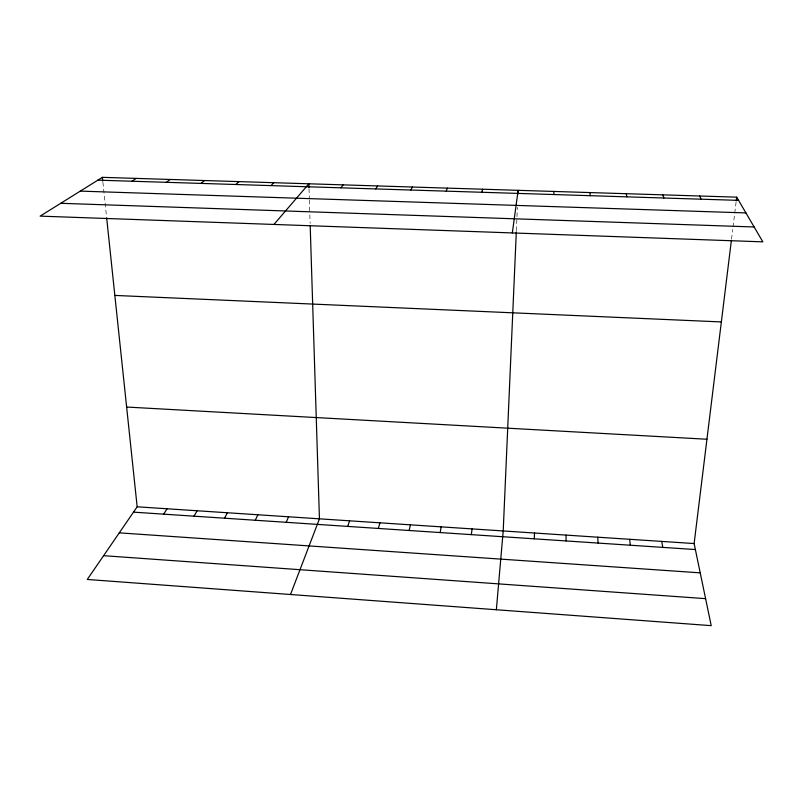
<?xml version="1.0" encoding="UTF-8"?>
<svg xmlns="http://www.w3.org/2000/svg" width="803" height="803" viewBox="0 0 803 803"><rect width="100%" height="100%" fill="white"/><g stroke="black" fill="none" stroke-linecap="round" stroke-linejoin="round"><path stroke-width="0.6" stroke-dasharray="4.01 3.01" d="M516.359 230.672L517.383 207.385M731.533 239.153L732.727 229.447M733.029 226.958L736.09 202.125M102.894 182.221L106.518 216.529M309.025 188.765L309.336 198.712M309.376 199.957L309.767 212.383M309.848 214.873L310.119 223.385"/><path stroke-width="1.2" d="M553.849 194.547L553.899 191.445M534.296 538.823L534.517 533.021M516.309 231.906L503.21 530.954L496.354 609.748M517.975 193.985L518.136 190.331L512.324 232.93M106.648 217.774L137.162 506.803L87.276 579.455L711.217 625.657L694.123 543.551L731.382 240.358M736.241 200.88L736.692 197.157L102.382 177.343L40.15 216.127L762.85 241.854L736.692 197.157M471.311 534.637L472.094 528.896M440.124 532.56L441.178 526.858M409.128 530.492L410.453 524.831M481.84 192.268L482.623 189.227M378.333 528.444L379.929 522.823M347.729 526.407L349.586 520.816M446.227 191.144L447.371 188.123M290.515 594.501L319.443 518.828L310.199 225.814M286.189 522.311L288.578 516.791M255.254 520.254L257.904 514.773M410.885 190.03L412.371 187.029M224.519 518.206L227.43 512.756M193.985 516.178L197.157 510.758M375.784 188.926L377.631 185.945M163.641 514.151L167.064 508.781M340.944 187.822L343.122 184.861M273.943 224.449L308.864 183.797L308.984 187.521M270.962 185.613L273.823 182.703M235.831 184.509L239.043 181.619M200.961 183.405L204.504 180.534M166.351 182.321L170.216 179.46M131.983 181.237L136.179 178.407M97.866 180.153L738.579 200.369M80.3 191.114L745.927 212.925M60.737 203.3L754.147 226.978M114.849 295.424L721.355 321.933M126.633 407.041L706.941 439.241M137.162 506.803L694.123 543.551M133.499 512.143L695.368 549.553M119.276 532.851L700.216 572.85M103.607 555.676L705.596 598.657M699.594 196.002L701.079 199.184M662.766 194.848L663.86 198.01M626.21 193.704L626.922 196.845M661.782 541.413L662.736 547.375M629.662 539.295L630.315 545.217M102.382 177.343L102.764 181.006M589.924 192.569L590.245 195.691M597.743 537.187L598.105 543.079M566.035 535.099L566.095 540.941"/></g></svg>
